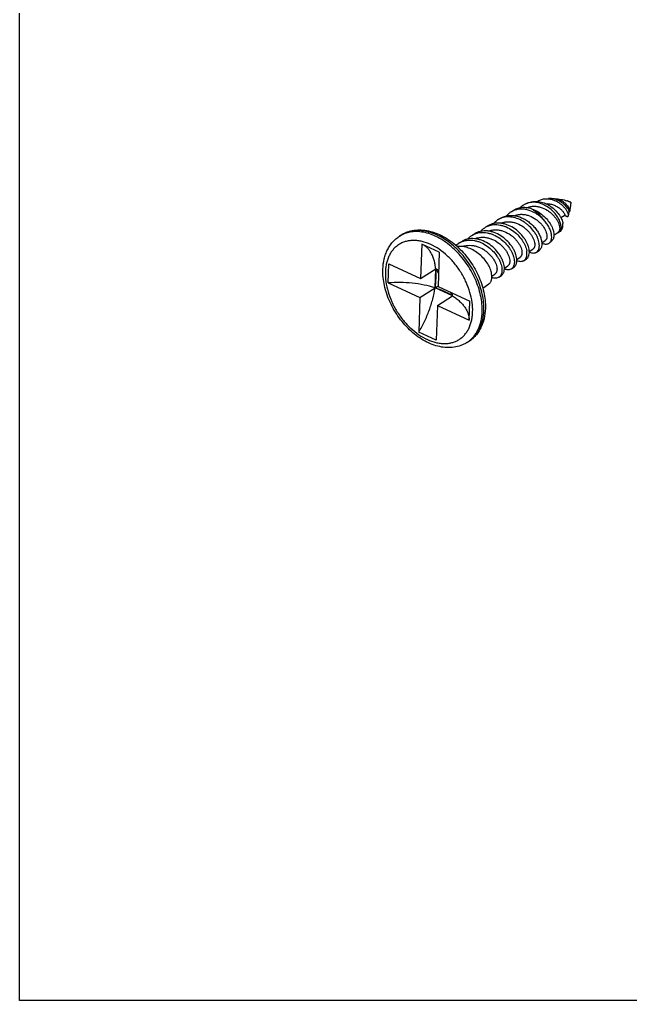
# Model space of a CAD drawing. Header units: millimetres. Extents: x 1354 to 1948, y 682 to 1102.
# Drawn here: x 1575.4 to 1629.7, y 834.4 to 921.6 of the extents above; entities that cross this region are included whole.
import ezdxf

# ---------------------------------------------------------------- set-up
doc = ezdxf.new("R2010")
doc.units = ezdxf.units.MM
doc.layers.add('02___PRT_ALL_AXES', color=7, linetype='Continuous')

msp = doc.modelspace()

# ---------------------------------------------------------------- linework, layer by layer
at = {"color": 7, "linetype": 'Continuous'}
for p, q in [((1624.412, 905.36), (1624.411, 905.27)), ((1623.533, 904), (1623.891, 904.227)), ((1623.977, 904.151), (1623.977, 904.151)), ((1622.919, 902.452), (1623.276, 902.678)), ((1621.833, 901.764), (1622.142, 901.96)), ((1620.73, 900.99), (1621.043, 901.189)), ((1619.615, 900.285), (1619.909, 900.471)), ((1618.512, 899.511), (1618.809, 899.699)), ((1617.398, 898.805), (1617.676, 898.981))]:
    msp.add_line(p, q, dxfattribs=at)
msp.add_lwpolyline([(1575.414, 1063.879), (1911.755, 1063.879), (1911.755, 834.397), (1575.414, 834.397)], close=True)
msp.add_lwpolyline([(1623.888, 904.224), (1623.924, 904.198), (1623.965, 904.163), (1623.977, 904.151)], dxfattribs=at)
for centre, radius, start, end in [((1622.486, 903.84), 1.86, 74.94852, 82.05967), ((1624.303, 904.987), 0.388, 73.66735, 80.00735), ((1619.958, 903.138), 1.611, 111.88409, 120.97083), ((1624.163, 904.56), 0.141, 335.85005, 337.56076), ((1624.187, 904.502), 0.104, 359.35196, 0.05385), ((1618.807, 902.427), 1.628, 111.63609, 120.95754), ((1618.835, 902.13), 1.497, 104.86425, 114.11643), ((1617.669, 901.737), 1.633, 111.90677, 120.97882), ((1617.702, 901.41), 1.5, 105.56416, 112.77965), ((1623.174, 903.014), 0.388, 274.53393, 279.11063), ((1610.531, 900.246), 2.493, 118.18755, 122.34005), ((1615.387, 900.326), 1.667, 121.03963, 134.71918), ((1615.381, 900.333), 1.659, 112.04989, 120.97927), ((1616.516, 901.029), 1.647, 111.74642, 120.97863), ((1616.547, 900.728), 1.522, 105.13433, 113.9177), ((1615.414, 900.006), 1.526, 105.84751, 112.43857), ((1614.01, 895.092), 2.491, 302.34624, 307.11298), ((1613.857, 894.993), 2.489, 302.34485, 306.48784)]:
    msp.add_arc(centre, radius, start, end, dxfattribs=at)
for points, start_tangent, end_tangent in [([(1620.43, 905.231), (1620.144, 905.072), (1619.898, 904.854)], (-0.920171, -0.391516), (-0.674561, -0.738219)), ([(1620.722, 905.323), (1620.647, 905.305), (1620.43, 905.231)], (-0.978411, -0.206668), (-0.920171, -0.391516)), ([(1620.718, 905.345), (1620.941, 905.409), (1621.176, 905.441), (1621.419, 905.441), (1621.667, 905.409), (1622.162, 905.255), (1622.631, 904.995), (1623.045, 904.653), (1623.376, 904.26), (1623.504, 904.057), (1623.604, 903.856), (1623.675, 903.662), (1623.716, 903.482)], (0.938971, 0.343995), (0.150544, -0.988603)), ([(1623.55, 903.281), (1623.513, 903.464), (1623.449, 903.658), (1623.358, 903.858), (1623.242, 904.061), (1622.941, 904.454), (1622.561, 904.805), (1622.124, 905.087), (1621.655, 905.276), (1621.179, 905.357), (1620.946, 905.355), (1620.722, 905.323)], (-0.132143, 0.991231), (-0.978411, -0.206668)), ([(1621.443, 905.439), (1621.744, 905.591), (1622.079, 905.668)], (0.831165, 0.556026), (0.993792, 0.111256)), ([(1622.079, 905.668), (1622.167, 905.676), (1622.437, 905.669)], (0.993792, 0.111256), (0.994514, -0.1046)), ([(1622.199, 905.238), (1622.536, 905.22), (1622.87, 905.133), (1623.181, 904.988), (1623.452, 904.804), (1623.665, 904.606), (1623.747, 904.51), (1623.81, 904.422), (1623.855, 904.346), (1623.883, 904.286), (1623.89, 904.263), (1623.894, 904.245), (1623.894, 904.238), (1623.894, 904.233), (1623.891, 904.227)], (0.998389, 0.056743), (-0.844821, -0.53505)), ([(1622.437, 905.669), (1622.752, 905.608), (1623.062, 905.493), (1623.354, 905.332), (1623.617, 905.135), (1623.84, 904.913), (1624.014, 904.684), (1624.08, 904.572), (1624.131, 904.465), (1624.167, 904.366), (1624.188, 904.277)], (0.994514, -0.1046), (0.153777, -0.988106)), ([(1622.743, 905.682), (1622.667, 905.691), (1622.441, 905.697)], (-0.9906, 0.136792), (-0.998975, -0.045275)), ([(1622.741, 905.682), (1622.802, 905.69), (1622.987, 905.693)], (0.988092, 0.153865), (0.998198, -0.060014)), ([(1624.249, 904.646), (1624.18, 904.771), (1624.079, 904.913), (1623.947, 905.061), (1623.788, 905.207), (1623.606, 905.343), (1623.406, 905.463), (1622.969, 905.636)], (-0.416452, 0.909158), (-0.965822, 0.259205)), ([(1622.987, 905.693), (1623.223, 905.657), (1623.458, 905.576), (1623.681, 905.457), (1623.882, 905.305), (1624.054, 905.131), (1624.186, 904.947), (1624.235, 904.857), (1624.271, 904.769), (1624.295, 904.688), (1624.306, 904.614)], (0.998198, -0.060014), (0.067879, -0.997694)), ([(1624.371, 905.367), (1624.348, 905.377), (1624.32, 905.39), (1624.253, 905.422), (1624.169, 905.458), (1624.072, 905.494)], (-0.930362, 0.366642), (-0.949843, 0.312727)), ([(1624.411, 905.27), (1624.379, 904.941), (1624.306, 904.614)], (-0.035497, -0.99937), (-0.274022, -0.961723)), ([(1624.412, 905.36), (1624.396, 905.359), (1624.371, 905.367)], (-0.948609, -0.316451), (-0.930362, 0.366642)), ([(1619.129, 904.519), (1618.904, 904.355), (1618.708, 904.153)], (-0.857238, -0.51492), (-0.633916, -0.773402)), ([(1620.979, 904.761), (1620.546, 904.868), (1620.119, 904.886), (1619.914, 904.862), (1619.716, 904.814), (1619.528, 904.744), (1619.351, 904.653)], (-0.945959, 0.324286), (-0.857093, -0.515161)), ([(1621.868, 903.942), (1621.591, 904.178), (1621.288, 904.381), (1620.637, 904.666), (1620.303, 904.737), (1619.973, 904.756), (1619.656, 904.721), (1619.358, 904.633)], (-0.725506, 0.688216), (-0.927853, -0.372947)), ([(1620.514, 904.874), (1620.791, 904.968), (1621.088, 905.009), (1621.397, 904.996), (1621.709, 904.931), (1622.31, 904.662), (1622.581, 904.471), (1622.824, 904.252), (1623.032, 904.016), (1623.199, 903.771), (1623.324, 903.528), (1623.402, 903.297), (1623.435, 903.088), (1623.422, 902.91), (1623.4, 902.836), (1623.368, 902.771), (1623.326, 902.719), (1623.276, 902.678)], (0.910228, 0.414108), (-0.844801, -0.535081)), ([(1620.979, 904.761), (1621.484, 904.528), (1621.946, 904.199), (1622.339, 903.8), (1622.641, 903.365), (1622.753, 903.145), (1622.838, 902.929), (1622.894, 902.722), (1622.922, 902.529), (1622.921, 902.353), (1622.893, 902.198), (1622.839, 902.069), (1622.76, 901.968)], (0.945959, -0.324286), (-0.722042, -0.69185)), ([(1620.979, 904.761), (1621.455, 904.414), (1621.868, 903.942)], (0.874362, -0.485273), (0.578057, -0.815997)), ([(1624.27, 904.595), (1624.265, 904.607), (1624.249, 904.646)], (-0.342771, 0.939419), (-0.416452, 0.909158)), ([(1624.286, 904.544), (1624.283, 904.556), (1624.27, 904.595)], (-0.223767, 0.974643), (-0.342771, 0.939419)), ([(1624.289, 904.525), (1624.288, 904.53), (1624.286, 904.544)], (-0.15012, 0.988668), (-0.223767, 0.974643)), ([(1624.291, 904.502), (1624.291, 904.507), (1624.289, 904.525)], (-0.000885, 1), (-0.15012, 0.988668)), ([(1624.289, 904.485), (1624.29, 904.488), (1624.291, 904.501)], (0.253079, 0.967446), (0.011365, 0.999935)), ([(1624.3, 904.529), (1624.299, 904.523), (1624.293, 904.506)], (-0.242951, -0.970039), (-0.381811, -0.92424)), ([(1624.305, 904.554), (1624.304, 904.547), (1624.3, 904.529)], (-0.126522, -0.991964), (-0.242951, -0.970039)), ([(1624.306, 904.614), (1624.307, 904.598), (1624.305, 904.554)], (0.067879, -0.997694), (-0.126522, -0.991964)), ([(1620.713, 901.194), (1620.652, 901.436), (1620.555, 901.689), (1620.423, 901.946), (1620.257, 902.202), (1619.835, 902.683), (1619.318, 903.086), (1618.739, 903.369), (1618.44, 903.457), (1618.141, 903.504), (1617.848, 903.509), (1617.565, 903.472), (1617.298, 903.392), (1617.051, 903.271)], (-0.179337, 0.983788), (-0.85728, -0.514851)), ([(1617.97, 903.823), (1617.75, 903.664), (1617.557, 903.469)], (-0.857249, -0.514902), (-0.642676, -0.766138)), ([(1618.198, 903.96), (1618.525, 904.11), (1618.883, 904.188), (1619.263, 904.192), (1619.653, 904.125), (1620.041, 903.991), (1620.415, 903.796), (1620.764, 903.549), (1621.076, 903.26), (1621.344, 902.943), (1621.559, 902.612), (1621.716, 902.279), (1621.811, 901.96), (1621.836, 901.81), (1621.845, 901.669), (1621.817, 901.417), (1621.782, 901.31), (1621.732, 901.217), (1621.67, 901.139), (1621.596, 901.077)], (0.85728, 0.51485), (-0.831875, -0.554964)), ([(1619.199, 904.036), (1618.685, 904.054), (1618.439, 904.013), (1618.207, 903.94)], (-0.987875, 0.155249), (-0.92946, -0.368922)), ([(1618.451, 903.578), (1618.738, 903.627), (1619.037, 903.625), (1619.342, 903.575), (1619.645, 903.478), (1620.213, 903.165), (1620.465, 902.961), (1620.687, 902.735), (1620.874, 902.496), (1621.023, 902.253), (1621.13, 902.015), (1621.194, 901.79), (1621.216, 901.588), (1621.195, 901.416), (1621.171, 901.343), (1621.137, 901.281), (1621.094, 901.229), (1621.043, 901.189)], (0.966277, 0.257505), (-0.844758, -0.535149)), ([(1621.538, 901.116), (1621.622, 901.435), (1621.624, 901.53), (1621.619, 901.63), (1621.585, 901.843), (1621.52, 902.069), (1621.423, 902.303), (1621.297, 902.541), (1621.141, 902.776), (1620.753, 903.221), (1620.526, 903.421), (1620.281, 903.6), (1619.752, 903.88), (1619.199, 904.036)], (0.466493, 0.884525), (-0.987875, 0.155249)), ([(1619.411, 904.17), (1619.689, 904.257), (1619.985, 904.292), (1620.293, 904.274), (1620.602, 904.205), (1621.196, 903.931), (1621.464, 903.739), (1621.703, 903.521), (1621.907, 903.285), (1622.072, 903.042), (1622.193, 902.801), (1622.27, 902.573), (1622.301, 902.366), (1622.288, 902.19), (1622.266, 902.116), (1622.234, 902.053), (1622.192, 902), (1622.142, 901.96)], (0.91949, 0.393114), (-0.844927, -0.534881)), ([(1622.527, 901.755), (1622.593, 901.825), (1622.646, 901.911), (1622.686, 902.011), (1622.712, 902.124), (1622.719, 902.384), (1622.666, 902.68), (1622.551, 902.997), (1622.377, 903.323), (1622.147, 903.642), (1621.868, 903.942)], (0.757036, 0.653373), (-0.725506, 0.688216)), ([(1623.663, 903.068), (1623.722, 903.245), (1623.727, 903.357), (1623.716, 903.482)], (0.534631, 0.845086), (-0.150544, 0.988603)), ([(1624.182, 904.135), (1624.169, 904.108), (1624.151, 904.088), (1624.13, 904.077), (1624.104, 904.073), (1624.075, 904.079), (1624.044, 904.093), (1624.011, 904.117), (1623.977, 904.151)], (-0.330218, -0.943905), (-0.666319, 0.745666)), ([(1624.188, 904.277), (1624.193, 904.197), (1624.182, 904.135)], (0.153777, -0.988106), (-0.330218, -0.943905)), ([(1609.351, 902.45), (1609.616, 902.598), (1609.897, 902.718), (1610.494, 902.869), (1611.126, 902.9), (1611.776, 902.816), (1612.43, 902.621), (1613.078, 902.323), (1613.707, 901.928), (1614.306, 901.446), (1614.864, 900.886), (1615.37, 900.261), (1615.814, 899.584), (1616.186, 898.869), (1616.48, 898.129), (1616.687, 897.381), (1616.827, 895.917)], (0.844843, 0.535014), (-0.035258, -0.999378)), ([(1616.693, 895.724), (1616.67, 896.444), (1616.553, 897.192), (1616.343, 897.951), (1616.046, 898.705), (1615.668, 899.438), (1615.217, 900.133), (1614.704, 900.775), (1614.139, 901.351), (1613.534, 901.846), (1612.904, 902.252), (1612.262, 902.558), (1611.621, 902.759), (1610.996, 902.849), (1610.401, 902.827), (1610.119, 902.773), (1609.849, 902.693), (1609.592, 902.584), (1609.351, 902.45)], (0.035258, 0.999378), (-0.844863, -0.534982)), ([(1616.539, 895.627), (1616.518, 896.332), (1616.406, 897.064), (1616.205, 897.807), (1615.92, 898.547), (1615.556, 899.268), (1615.122, 899.953), (1614.627, 900.59), (1614.08, 901.165), (1613.494, 901.665), (1612.881, 902.08), (1612.253, 902.401), (1611.624, 902.622), (1611.006, 902.738), (1610.414, 902.747), (1610.131, 902.711), (1609.859, 902.648), (1609.599, 902.559), (1609.353, 902.444)], (0.035258, 0.999378), (-0.881396, -0.472379)), ([(1619.601, 900.463), (1619.54, 900.709), (1619.442, 900.966), (1619.309, 901.227), (1619.141, 901.487), (1618.715, 901.977), (1618.191, 902.386), (1617.606, 902.675), (1617.303, 902.764), (1617.001, 902.812), (1616.704, 902.818), (1616.417, 902.781), (1616.147, 902.701), (1615.897, 902.578)], (-0.175875, 0.984413), (-0.857279, -0.514853)), ([(1615.906, 902.558), (1616.16, 902.637), (1616.428, 902.678), (1616.706, 902.681), (1616.99, 902.645), (1617.277, 902.573), (1617.56, 902.466), (1618.1, 902.16), (1618.577, 901.754), (1618.963, 901.284), (1619.114, 901.038), (1619.235, 900.791), (1619.324, 900.549), (1619.38, 900.318)], (0.928623, 0.371025), (0.175201, -0.984533)), ([(1616.41, 902.778), (1616.605, 902.976), (1616.828, 903.137)], (0.64108, 0.767474), (0.857279, 0.514853)), ([(1617.059, 903.252), (1617.31, 903.331), (1617.575, 903.372), (1617.85, 903.375), (1618.131, 903.341), (1618.414, 903.271), (1618.694, 903.166), (1619.228, 902.865), (1619.701, 902.466), (1620.083, 902.004), (1620.233, 901.762), (1620.353, 901.519), (1620.442, 901.281), (1620.498, 901.053)], (0.927591, 0.373598), (0.178659, -0.983911)), ([(1617.3, 902.855), (1617.586, 902.907), (1617.887, 902.909), (1618.193, 902.861), (1618.497, 902.766), (1619.069, 902.455), (1619.323, 902.251), (1619.547, 902.025), (1619.736, 901.785), (1619.886, 901.541), (1619.995, 901.302), (1620.06, 901.076), (1620.082, 900.872), (1620.062, 900.699), (1620.037, 900.626), (1620.003, 900.563), (1619.96, 900.511), (1619.909, 900.471)], (0.963131, 0.269031), (-0.844935, -0.534869)), ([(1623.289, 902.644), (1623.276, 902.64), (1623.235, 902.631)], (-0.951065, -0.308992), (-0.987349, -0.158561)), ([(1623.462, 902.772), (1623.385, 902.693), (1623.289, 902.644)], (-0.586413, -0.810012), (-0.951065, -0.308992)), ([(1623.55, 903.281), (1623.56, 903.127), (1623.548, 902.989), (1623.515, 902.87), (1623.462, 902.772)], (0.132143, -0.991231), (-0.586413, -0.810012)), ([(1607.713, 899.423), (1607.832, 900.328), (1607.955, 900.747), (1608.122, 901.14), (1608.332, 901.502), (1608.583, 901.828), (1608.872, 902.113), (1609.197, 902.353)], (0.035258, 0.999378), (0.844843, 0.535014)), ([(1615.696, 895.601), (1615.65, 896.46), (1615.457, 897.354), (1615.125, 898.249), (1614.665, 899.11), (1614.095, 899.906), (1613.438, 900.604), (1612.718, 901.179), (1611.964, 901.607), (1611.204, 901.873), (1610.831, 901.942), (1610.468, 901.967), (1610.117, 901.948), (1609.783, 901.884), (1609.469, 901.778), (1609.177, 901.629), (1608.91, 901.439), (1608.671, 901.21), (1608.463, 900.944), (1608.287, 900.644), (1608.145, 900.313), (1608.038, 899.953), (1607.968, 899.568), (1607.934, 899.163)], (0.035258, 0.999378), (-0.035258, -0.999378)), ([(1618.495, 899.735), (1618.434, 899.985), (1618.335, 900.246), (1618.2, 900.512), (1618.031, 900.777), (1617.601, 901.274), (1617.071, 901.691), (1616.479, 901.985), (1616.172, 902.075), (1615.866, 902.125), (1615.565, 902.131), (1615.276, 902.094), (1615.003, 902.013), (1614.75, 901.889)], (-0.172537, 0.985003), (-0.857278, -0.514855)), ([(1614.758, 901.87), (1615.015, 901.952), (1615.286, 901.994), (1615.568, 901.997), (1615.856, 901.962), (1616.146, 901.889), (1616.434, 901.781), (1616.982, 901.47), (1617.466, 901.057), (1617.858, 900.578), (1618.011, 900.328), (1618.133, 900.076), (1618.223, 899.83), (1618.28, 899.594)], (0.92666, 0.3759), (0.171901, -0.985114)), ([(1615.255, 902.088), (1615.448, 902.282), (1615.669, 902.441)], (0.646297, 0.763086), (0.857277, 0.514856)), ([(1616.149, 902.197), (1616.444, 902.248), (1616.753, 902.247), (1617.067, 902.195), (1617.38, 902.094), (1617.967, 901.768), (1618.227, 901.555), (1618.456, 901.319), (1618.649, 901.07), (1618.801, 900.815), (1618.911, 900.566), (1618.976, 900.331), (1618.996, 900.119), (1618.973, 899.939), (1618.946, 899.862), (1618.909, 899.796), (1618.863, 899.742), (1618.809, 899.699)], (0.965048, 0.262072), (-0.844865, -0.534979)), ([(1621.835, 901.75), (1622.036, 901.67), (1622.132, 901.651), (1622.223, 901.645), (1622.309, 901.653), (1622.389, 901.675), (1622.462, 901.709), (1622.527, 901.755)], (0.88811, -0.459631), (0.757036, 0.653373)), ([(1617.383, 899.004), (1617.334, 899.216), (1617.259, 899.436), (1617.031, 899.888), (1616.708, 900.328), (1616.304, 900.727), (1615.837, 901.057), (1615.332, 901.295), (1614.813, 901.424), (1614.305, 901.431)], (-0.169285, 0.985567), (-0.993935, -0.109969)), ([(1614.997, 901.474), (1615.293, 901.528), (1615.602, 901.53), (1615.917, 901.481), (1616.231, 901.382), (1616.822, 901.058), (1617.084, 900.845), (1617.315, 900.609), (1617.51, 900.359), (1617.664, 900.104), (1617.775, 899.853), (1617.841, 899.617), (1617.862, 899.403), (1617.839, 899.222), (1617.812, 899.145), (1617.776, 899.079), (1617.73, 899.024), (1617.676, 898.981)], (0.961821, 0.273681), (-0.844933, -0.534873)), ([(1620.423, 900.361), (1620.483, 900.5), (1620.516, 900.664), (1620.522, 900.849), (1620.498, 901.053)], (0.501292, 0.865278), (-0.178659, 0.983911)), ([(1620.482, 900.335), (1620.556, 900.395), (1620.618, 900.472), (1620.668, 900.562), (1620.705, 900.666), (1620.738, 900.91), (1620.713, 901.194)], (0.831744, 0.555159), (-0.179337, 0.983788)), ([(1620.735, 900.936), (1620.917, 900.871), (1621.087, 900.849), (1621.241, 900.869), (1621.31, 900.894), (1621.374, 900.929)], (0.907668, -0.419689), (0.831977, 0.554811)), ([(1621.374, 900.929), (1621.466, 901.01), (1621.538, 901.116)], (0.831977, 0.554811), (0.466493, 0.884525)), ([(1619.38, 900.318), (1619.404, 900.111), (1619.398, 899.923), (1619.363, 899.756), (1619.302, 899.614)], (0.175201, -0.984533), (-0.502502, -0.864576)), ([(1619.363, 899.588), (1619.438, 899.65), (1619.502, 899.727), (1619.553, 899.82), (1619.591, 899.926), (1619.625, 900.174), (1619.601, 900.463)], (0.831936, 0.554871), (-0.175875, 0.984413)), ([(1619.624, 900.191), (1619.806, 900.128), (1619.977, 900.108), (1620.132, 900.129), (1620.202, 900.155), (1620.266, 900.191)], (0.912928, -0.40812), (0.831872, 0.554968)), ([(1620.266, 900.191), (1620.353, 900.265), (1620.423, 900.361)], (0.831872, 0.554968), (0.501292, 0.865278)), ([(1615.189, 892.89), (1614.924, 892.742), (1614.643, 892.622), (1614.045, 892.471), (1613.414, 892.44), (1612.764, 892.524), (1612.11, 892.719), (1611.462, 893.017), (1610.833, 893.412), (1610.234, 893.894), (1609.676, 894.454), (1609.169, 895.079), (1608.726, 895.756), (1608.353, 896.471), (1608.06, 897.211), (1607.853, 897.959), (1607.713, 899.423)], (-0.844843, -0.535014), (0.035258, 0.999378)), ([(1607.934, 899.163), (1607.98, 898.304), (1608.173, 897.41), (1608.506, 896.515), (1608.966, 895.654), (1609.535, 894.858), (1610.192, 894.16), (1610.912, 893.586), (1611.666, 893.157), (1612.426, 892.891), (1612.799, 892.822), (1613.162, 892.797), (1613.513, 892.816), (1613.847, 892.88), (1614.162, 892.986), (1614.454, 893.135), (1614.72, 893.325), (1614.959, 893.554), (1615.167, 893.82), (1615.343, 894.12), (1615.485, 894.451), (1615.592, 894.811), (1615.663, 895.196), (1615.696, 895.601)], (-0.035258, -0.999378), (0.035258, 0.999378)), ([(1618.28, 899.594), (1618.303, 899.381), (1618.295, 899.186), (1618.258, 899.015), (1618.192, 898.87)], (0.171901, -0.985114), (-0.518571, -0.855034)), ([(1618.249, 898.845), (1618.326, 898.909), (1618.391, 898.988), (1618.444, 899.081), (1618.483, 899.189), (1618.519, 899.442), (1618.495, 899.735)], (0.831961, 0.554834), (-0.172537, 0.985003)), ([(1619.141, 899.44), (1619.011, 899.379), (1618.861, 899.355), (1618.696, 899.37), (1618.52, 899.424)], (-0.831882, -0.554953), (-0.926575, 0.376111)), ([(1619.302, 899.614), (1619.23, 899.516), (1619.141, 899.44)], (-0.502502, -0.864576), (-0.831882, -0.554953)), ([(1617.13, 898.099), (1617.208, 898.163), (1617.275, 898.244), (1617.328, 898.339), (1617.369, 898.449), (1617.406, 898.706), (1617.383, 899.004)], (0.831924, 0.55489), (-0.169285, 0.985567)), ([(1618.033, 898.701), (1617.901, 898.639), (1617.75, 898.614), (1617.584, 898.628), (1617.406, 898.681)], (-0.831924, -0.55489), (-0.929976, 0.36762)), ([(1618.192, 898.87), (1618.121, 898.775), (1618.033, 898.701)], (-0.518571, -0.855034), (-0.831924, -0.55489)), ([(1615.338, 892.992), (1615.596, 893.212), (1615.827, 893.468), (1616.029, 893.758), (1616.198, 894.08), (1616.438, 894.807), (1616.539, 895.627)], (0.803991, 0.594641), (0.035258, 0.999378)), ([(1616.827, 895.917), (1616.708, 895.012), (1616.584, 894.593), (1616.417, 894.2), (1616.208, 893.838), (1615.957, 893.512), (1615.668, 893.227), (1615.343, 892.988)], (-0.035258, -0.999378), (-0.844843, -0.535014)), ([(1615.513, 893.106), (1615.767, 893.326), (1615.994, 893.582), (1616.191, 893.871), (1616.358, 894.191), (1616.594, 894.912), (1616.693, 895.724)], (0.797463, 0.603368), (0.035258, 0.999378))]:
    msp.add_spline(points, degree=3, dxfattribs=dict(at, start_tangent=start_tangent, end_tangent=end_tangent))
at = {"layer": '02___PRT_ALL_AXES', "color": 7, "linetype": 'Continuous'}
for p, q in [((1620.43, 905.231), (1620.718, 905.345)), ((1622.079, 905.668), (1622.441, 905.697)), ((1619.129, 904.519), (1619.352, 904.653)), ((1617.97, 903.823), (1618.198, 903.96)), ((1616.828, 903.137), (1617.051, 903.271)), ((1623.663, 903.068), (1623.462, 902.772)), ((1609.197, 902.353), (1609.351, 902.45)), ((1614.527, 901.755), (1614.75, 901.889)), ((1615.669, 902.441), (1615.897, 902.578)), ((1611.177, 901.651), (1611.069, 898.583)), ((1612.729, 900.939), (1611.177, 901.651)), ((1612.729, 900.939), (1612.621, 897.871)), ((1621.374, 900.929), (1621.596, 901.077)), ((1620.266, 900.191), (1620.482, 900.335)), ((1608.191, 898.186), (1608.251, 899.876)), ((1608.251, 899.876), (1611.069, 898.583)), ((1611.069, 898.583), (1612.414, 899.435)), ((1612.354, 897.745), (1612.414, 899.435)), ((1612.672, 899.316), (1612.414, 899.435)), ((1619.141, 899.44), (1619.363, 899.588)), ((1618.033, 898.701), (1618.249, 898.846)), ((1608.191, 898.186), (1611.009, 896.893)), ((1611.009, 896.893), (1612.354, 897.745)), ((1612.354, 897.745), (1612.606, 897.898)), ((1613.906, 897.033), (1612.354, 897.745)), ((1612.606, 897.898), (1612.623, 897.909)), ((1612.621, 897.871), (1615.439, 896.578)), ((1616.588, 897.738), (1617.13, 898.099)), ((1611.009, 896.893), (1610.901, 893.825)), ((1612.561, 896.181), (1613.906, 897.033)), ((1613.906, 897.033), (1613.915, 897.277)), ((1615.38, 894.888), (1615.439, 896.578)), ((1612.561, 896.181), (1612.453, 893.113)), ((1612.561, 896.181), (1615.38, 894.888)), ((1612.453, 893.113), (1610.901, 893.825)), ((1615.189, 892.89), (1615.343, 892.988))]:
    msp.add_line(p, q, dxfattribs=at)
for centre, radius, start, end in [((1619.908, 905.633), 4.529, 340.683, 345.09041), ((1620.065, 905.59), 4.366, 345.10473, 345.33968), ((1618.557, 906.354), 6.076, 310.8033, 313.77639), ((1600.108, 890.16), 15.409, 35.42874, 37.00775), ((1599.661, 889.858), 15.95, 26.73134, 28.05588)]:
    msp.add_arc(centre, radius, start, end, dxfattribs=at)
for points, start_tangent, end_tangent in [([(1622.987, 905.693), (1623.562, 905.623), (1624.072, 905.494)], (0.998193, -0.060092), (0.949832, -0.31276)), ([(1624.411, 905.27), (1624.379, 904.925), (1624.303, 904.54)], (-0.035695, -0.999363), (-0.240274, -0.970705)), ([(1612.414, 899.435), (1612.357, 899.833), (1612.271, 900.203), (1612.155, 900.539), (1612.011, 900.841), (1611.839, 901.105), (1611.642, 901.329), (1611.421, 901.512), (1611.177, 901.651)], (-0.099595, 0.995028), (-0.907805, 0.419392)), ([(1612.354, 897.745), (1612.437, 898.624), (1612.414, 899.435)], (0.14878, 0.98887), (-0.099595, 0.995028)), ([(1612.354, 897.745), (1611.374, 898.005), (1610.33, 898.168), (1609.258, 898.229), (1608.191, 898.186)], (-0.95077, 0.309899), (-0.995977, -0.089614)), ([(1610.901, 893.825), (1611.411, 894.764), (1611.831, 895.752), (1612.149, 896.757), (1612.354, 897.745)], (0.518695, 0.85496), (0.14878, 0.98887)), ([(1613.906, 897.033), (1613.184, 897.423), (1612.354, 897.745)], (-0.844325, 0.535831), (-0.95077, 0.309899)), ([(1613.906, 897.033), (1614.242, 896.8), (1614.539, 896.552), (1614.793, 896.293), (1615.004, 896.023), (1615.169, 895.745), (1615.288, 895.462), (1615.358, 895.175), (1615.38, 894.888)], (0.844325, -0.535831), (-0.00934, -0.999956))]:
    msp.add_spline(points, degree=3, dxfattribs=dict(at, start_tangent=start_tangent, end_tangent=end_tangent))

doc.saveas('drawing.dxf')
